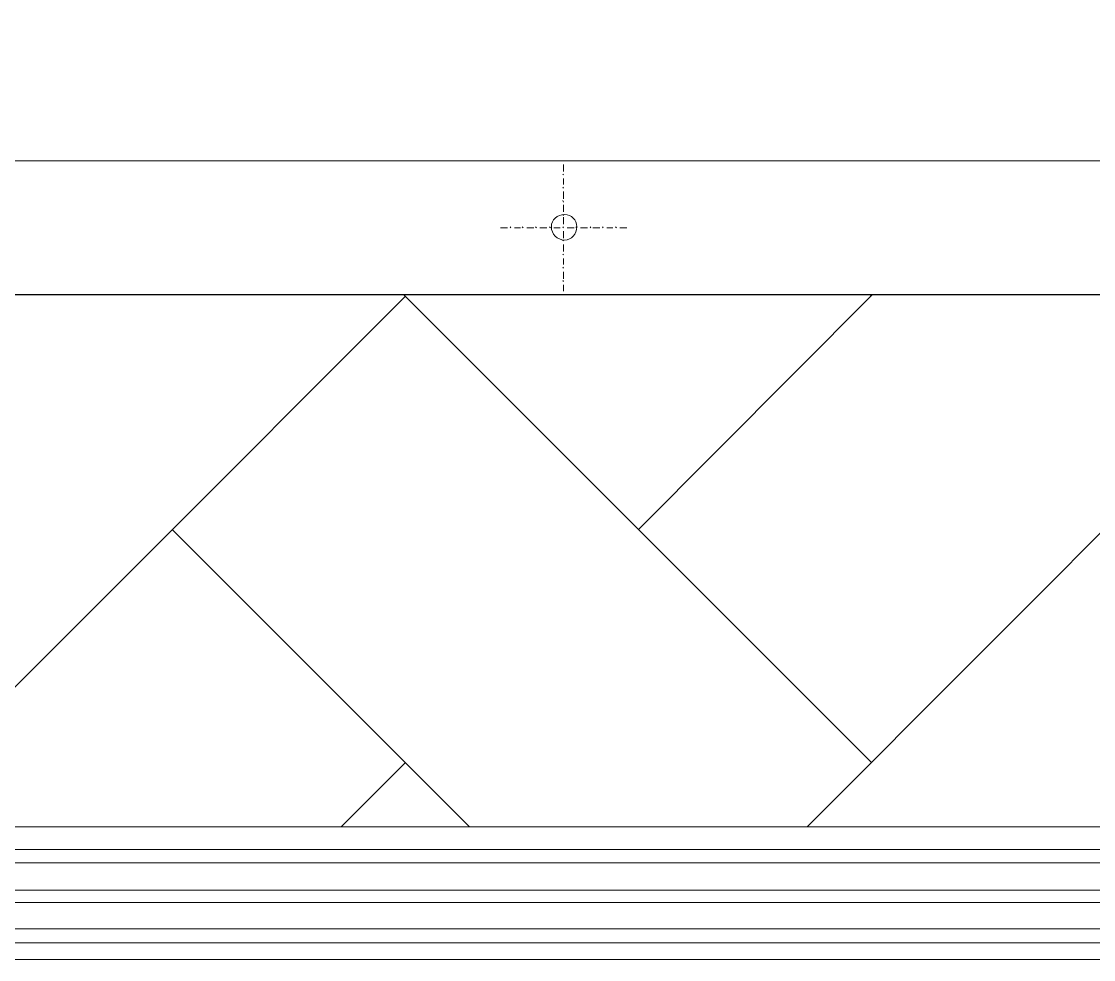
# Model space of a CAD drawing. Header units: millimetres. Extents: x 2928 to 3112, y 1220 to 1280.
# Drawn here: x 2976.336 to 2978.368, y 1238.8 to 1240.578 of the extents above; entities that cross this region are included whole.
import ezdxf

# ---------------------------------------------------------------- set-up
doc = ezdxf.new("R2010")
doc.units = ezdxf.units.MM

msp = doc.modelspace()

# ---------------------------------------------------------------- linework, layer by layer
at = {"color": 252, "linetype": 'Continuous', "lineweight": 13, "true_color": 0x989898}
msp.add_lwpolyline([(2982.2769, 1240.06027), (2940.24797, 1240.06027), (2940.24797, 1263.2906), (2982.2769, 1263.2906)], close=True, dxfattribs=at)
at = {"color": 7, "linetype": 'Continuous', "lineweight": 20, "true_color": 0x000007}
msp.add_lwpolyline([(2957.20821, 1263.03893), (2982.02523, 1263.03893), (2982.02523, 1240.31361), (2957.20821, 1240.31361), (2957.20821, 1240.06027), (2982.2769, 1240.06027), (2982.2769, 1263.2906), (2957.20821, 1263.2906)], close=True, dxfattribs=at)
at = {"color": 252, "linetype": 'Continuous', "lineweight": 13, "true_color": 0x989898}
for points in [[(2977.3635, 1240.29361), (2977.3635, 1240.30694), (2977.3635, 1240.30694)], [(2977.3635, 1240.28694), (2977.36183, 1240.28861), (2977.36183, 1240.28861)], [(2977.3635, 1240.26861), (2977.3635, 1240.28027), (2977.3635, 1240.28027)], [(2977.3635, 1240.26194), (2977.36183, 1240.26361), (2977.36183, 1240.26361)], [(2977.3635, 1240.24194), (2977.3635, 1240.25527), (2977.3635, 1240.25527)], [(2977.3635, 1240.23527), (2977.36183, 1240.23861), (2977.36183, 1240.23861)], [(2977.3635, 1240.21694), (2977.3635, 1240.23027), (2977.3635, 1240.23027)], [(2977.3635, 1240.21027), (2977.36183, 1240.21194), (2977.36183, 1240.21194)], [(2977.2635, 1240.18694), (2977.26183, 1240.18861), (2977.26183, 1240.18861)], [(2977.28683, 1240.18694), (2977.28516, 1240.18861), (2977.28516, 1240.18861)], [(2977.31183, 1240.18694), (2977.31016, 1240.18861), (2977.31016, 1240.18861)], [(2977.3385, 1240.18694), (2977.33683, 1240.18861), (2977.33683, 1240.18861)], [(2977.3635, 1240.18694), (2977.36183, 1240.18861), (2977.36183, 1240.18861)], [(2977.3635, 1240.18694), (2977.36183, 1240.18861), (2977.36183, 1240.18861)], [(2977.3635, 1240.19361), (2977.3635, 1240.20694), (2977.3635, 1240.20694)], [(2977.3885, 1240.18694), (2977.38683, 1240.18861), (2977.38683, 1240.18861)], [(2977.41517, 1240.18694), (2977.4135, 1240.18861), (2977.4135, 1240.18861)], [(2977.4385, 1240.18694), (2977.43683, 1240.18861), (2977.43683, 1240.18861)], [(2977.4635, 1240.18694), (2977.46183, 1240.18861), (2977.46183, 1240.18861)], [(2977.25683, 1240.18694), (2977.2435, 1240.18694), (2977.2435, 1240.18694)], [(2977.28183, 1240.18694), (2977.27016, 1240.18694), (2977.27016, 1240.18694)], [(2977.30683, 1240.18694), (2977.2935, 1240.18694), (2977.2935, 1240.18694)], [(2977.33183, 1240.18694), (2977.3185, 1240.18694), (2977.3185, 1240.18694)], [(2977.35683, 1240.18694), (2977.34517, 1240.18694), (2977.34517, 1240.18694)], [(2977.3635, 1240.16694), (2977.3635, 1240.18027), (2977.3635, 1240.18027)], [(2977.3835, 1240.18694), (2977.37017, 1240.18694), (2977.37017, 1240.18694)], [(2977.4085, 1240.18694), (2977.39517, 1240.18694), (2977.39517, 1240.18694)], [(2977.43183, 1240.18694), (2977.4185, 1240.18694), (2977.4185, 1240.18694)], [(2977.45683, 1240.18694), (2977.44517, 1240.18694), (2977.44517, 1240.18694)], [(2977.4835, 1240.18694), (2977.47017, 1240.18694), (2977.47017, 1240.18694)], [(2977.3635, 1240.16194), (2977.36183, 1240.16361), (2977.36183, 1240.16361)], [(2977.3635, 1240.14194), (2977.3635, 1240.15527), (2977.3635, 1240.15527)], [(2977.3635, 1240.13527), (2977.36183, 1240.13694), (2977.36183, 1240.13694)], [(2977.3635, 1240.11694), (2977.3635, 1240.12861), (2977.3635, 1240.12861)], [(2977.3635, 1240.11027), (2977.36183, 1240.11194), (2977.36183, 1240.11194)], [(2977.3635, 1240.08527), (2977.36183, 1240.08694), (2977.36183, 1240.08694)], [(2977.3635, 1240.09027), (2977.3635, 1240.1036), (2977.3635, 1240.1036)], [(2977.3635, 1240.06694), (2977.3635, 1240.0786), (2977.3635, 1240.0786)]]:
    msp.add_lwpolyline(points, dxfattribs=at)
at = {"color": 253, "linetype": 'Continuous', "lineweight": -2, "true_color": 0x9a9a9a}
msp.add_lwpolyline([(2946.32139, 1240.06027), (2986.86863, 1240.06027), (2986.86863, 1240.06027)], dxfattribs=at)
at = {"color": 9, "linetype": 'Continuous', "lineweight": 13, "true_color": 0xbababa}
for points in [[(2976.05848, 1239.05192), (2977.06349, 1240.05694), (2977.06349, 1240.05694)], [(2977.94684, 1239.17359), (2977.06016, 1240.06027), (2977.06016, 1240.06027)], [(2977.50517, 1239.61526), (2977.94851, 1240.06027), (2977.94851, 1240.06027)], [(2977.82517, 1239.05192), (2978.82852, 1240.05694), (2978.82852, 1240.05694)], [(2977.94684, 1240.05694), (2977.94351, 1240.06027), (2977.94351, 1240.06027)], [(2977.18516, 1239.05192), (2976.62182, 1239.61526), (2976.62182, 1239.61526)], [(2976.94183, 1239.05192), (2977.06349, 1239.17359), (2977.06349, 1239.17359)], [(2957.29321, 1239.00859), (2983.03191, 1239.00859), (2983.03191, 1239.00859)], [(2957.29321, 1238.98359), (2983.03191, 1238.98359), (2983.03191, 1238.98359)], [(2957.29321, 1238.93192), (2983.03191, 1238.93192), (2983.03191, 1238.93192)], [(2957.29321, 1238.90859), (2983.03191, 1238.90859), (2983.03191, 1238.90859)], [(2957.29321, 1238.85859), (2983.03191, 1238.85859), (2983.03191, 1238.85859)], [(2957.29321, 1238.83192), (2983.03191, 1238.83192), (2983.03191, 1238.83192)]]:
    msp.add_lwpolyline(points, dxfattribs=at)
at = {"color": 7, "linetype": 'Continuous', "lineweight": 5, "true_color": 0x000007}
for points in [[(2983.03191, 1239.05192), (2957.29321, 1239.05192), (2957.29321, 1239.05192)], [(2983.03191, 1238.80025), (2957.29321, 1238.80025), (2957.29321, 1238.80025)]]:
    msp.add_lwpolyline(points, dxfattribs=at)
at = {"color": 7, "linetype": 'Continuous', "lineweight": 20, "true_color": 0x000007}
msp.add_open_spline([(2977.3885, 1240.18861), (2977.3885, 1240.20194), (2977.3785, 1240.21194), (2977.36517, 1240.21194), (2977.36517, 1240.21194), (2977.35183, 1240.21194), (2977.34017, 1240.20194), (2977.34017, 1240.18861), (2977.34017, 1240.18861), (2977.34017, 1240.17527), (2977.35183, 1240.16361), (2977.36517, 1240.16361), (2977.36517, 1240.16361), (2977.3785, 1240.16361), (2977.3885, 1240.17527), (2977.3885, 1240.18861)], degree=3, knots=[0, 0, 0, 0, 0.0625, 0.0625, 0.0625, 0.0625, 0.125, 0.125, 0.125, 0.125, 0.1875, 0.1875, 0.1875, 0.1875, 1, 1, 1, 1], dxfattribs=at)

doc.saveas('drawing.dxf')
